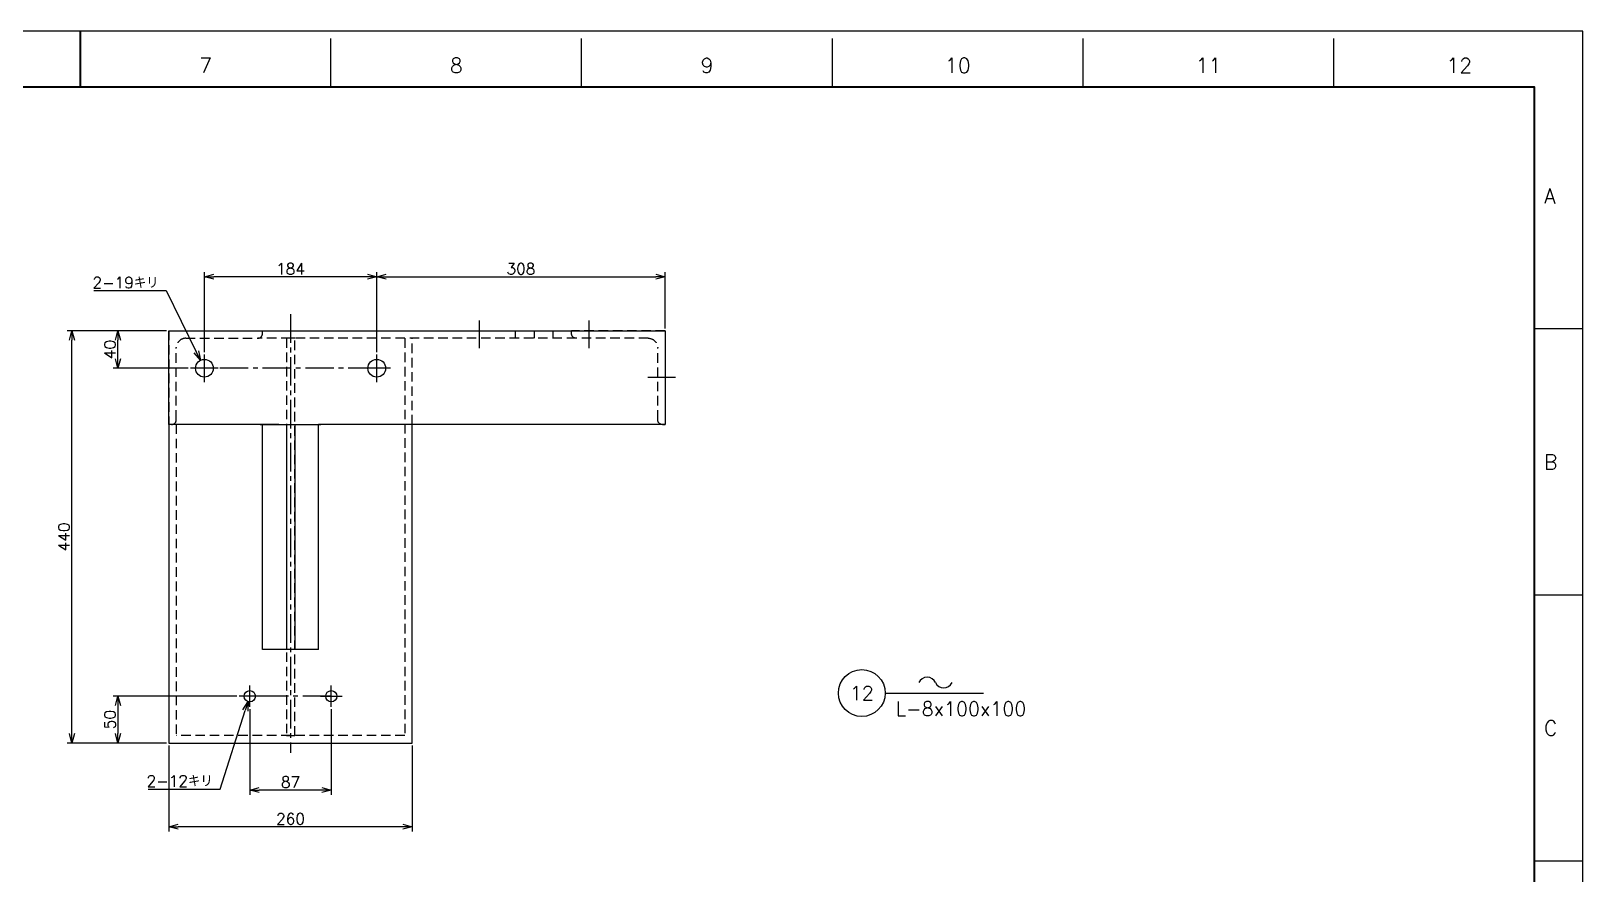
# Model space of a CAD drawing. Header units: millimetres. Extents: x 0 to 3313, y -19 to 2332.
# Drawn here: x 1656 to 3313, y 1432 to 2332 of the extents above; entities that cross this region are included whole.
import ezdxf
from ezdxf import colors
from ezdxf.entities.mleader import LeaderData, LeaderLine
from ezdxf.enums import TextEntityAlignment as Align
from ezdxf.math import Vec2, Vec3

# ---------------------------------------------------------------- set-up
doc = ezdxf.new("R2010")
doc.units = ezdxf.units.MM
doc.header["$LTSCALE"] = 1.6
doc.header["$PDMODE"] = 99
doc.header["$PDSIZE"] = 1
doc.linetypes.add('CENTER2', pattern=[28.575, 19.05, -3.175, 3.175, -3.175])
doc.linetypes.add('HIDDEN', pattern=[9.525, 6.35, -3.175])
for name, color, linetype, lineweight in [('04_HIDDEN', 2, 'HIDDEN', 13), ('05_CENTER', 4, 'CENTER2', 13), ('08_DIM', 3, 'Continuous', 13), ('90_FRAME', 5, 'Continuous', 35)]:
    doc.layers.add(name, color=color, linetype=linetype, lineweight=lineweight)
doc.layers.add('10_DRAFT', color=8, linetype='Continuous', lineweight=0, plot=False)
doc.layers.add('91_BLANK', color=5, linetype='Continuous', lineweight=0, plot=False)
doc.styles.add('KSS_TXT', font='txt.shx', dxfattribs={"bigfont": 'extfont2.shx'})
doc.styles.get("Standard").update_dxf_attribs({"font": 'txt.shx', "bigfont": 'extfont2.shx'})
doc.dimstyles.new('KSS_DIM', dxfattribs={"dimscale": 4, "dimtxt": 3, "dimasz": 2.5, "dimexe": 1.25, "dimexo": 0.625, "dimtad": 1, "dimdsep": 46, "dimtxsty": 'KSS_TXT', "dimblk": 'OPEN30', "dimcen": 0, "dimazin": 2, "dimtfac": 0.75, "dimtmove": 0, "dimatfit": 3, "dimldrblk": 'OPEN30', "dimfxl": 1.25, "dimtolj": 1, "dimarcsym": 0})
doc.dimstyles.new('KSS_DIM$3', dxfattribs={"dimscale": 4, "dimtxt": 3, "dimasz": 2.5, "dimexe": 1.25, "dimexo": 0.625, "dimtad": 1, "dimtih": 1, "dimtoh": 1, "dimdsep": 46, "dimtxsty": 'KSS_TXT', "dimblk": 'OPEN30', "dimcen": 0, "dimazin": 2, "dimtfac": 0.75, "dimtofl": 0, "dimtmove": 0, "dimatfit": 3, "dimldrblk": 'OPEN30', "dimfxl": 1.25, "dimtolj": 1, "dimarcsym": 0})

# ---------------------------------------------------------------- blocks, each defined once
blk = doc.blocks.new('A$C448B04A9_1_1')
at = {"color": 0}
for p, q in [((3, 100), (0, 100)), ((0, 0), (0, 100)), ((8, 18), (8, 95)), ((0, 0), (100, 0)), ((95, 8), (18, 8)), ((100, 3), (100, 0))]:
    blk.add_line(p, q, dxfattribs=at)
for centre, radius, start, end in [((3, 95), 5, 0, 90), ((18, 18), 10, 180, 270), ((95, 3), 5, 0, 90)]:
    blk.add_arc(centre, radius, start, end, dxfattribs=at)
blk = doc.blocks.new('AM_BALLOON1')
at = {"transparency": 16777216}
blk.add_circle((0, 0), 5, dxfattribs=at)
blk.add_attdef('B_NUMBER', text='', height=3, dxfattribs=at).set_placement((0, 0), align=Align.MIDDLE_CENTER)
blk = doc.blocks.new('_OPEN')
at = {"color": 0, "linetype": 'ByBlock'}
for p, q in [((-1, 0.17), (0, 0)), ((0, 0), (-1, -0.17)), ((0, 0), (-1, 0))]:
    blk.add_line(p, q, dxfattribs=at)
blk = doc.blocks.new('p1ba05')
for centre, start, end in [((-2.95, 0.29), 24.2276, 155.5758), ((0, 1.62), 204.2276, 335.5758)]:
    blk.add_arc(centre, 1.62, start, end)
blk = doc.blocks.new('_Open30')
at = {"color": 0, "linetype": 'ByBlock', "lineweight": -2}
for p, q in [((-1, 0.27), (0, 0)), ((0, 0), (-1, -0.27)), ((0, 0), (-1, 0))]:
    blk.add_line(p, q, dxfattribs=at)
blk = doc.blocks.new('*D167')
at = {"layer": '08_DIM', "color": 0, "lineweight": -2, "transparency": 16777216}
for p, q in [((1802.8, 1569.3), (1802.8, 1477.4)), ((2062.8, 1569.3), (2062.8, 1477.4)), ((2052.8, 1482.4), (1812.8, 1482.4))]:
    blk.add_line(p, q, dxfattribs=at)
at = {"layer": 'Defpoints', "color": 0, "transparency": 16777216}
for p in [(1802.8, 1571.8), (2062.8, 1571.8), (1802.8, 1482.4)]:
    blk.add_point(p, dxfattribs=at)
at = {"layer": '08_DIM', "color": 0, "lineweight": -2, "transparency": 16777216, "xscale": 10, "yscale": 10, "zscale": 10, "rotation": 180}
blk.add_blockref('_Open30', (1802.8, 1482.4), dxfattribs=at)
at = {"layer": '08_DIM', "color": 0, "lineweight": -2, "transparency": 16777216, "xscale": 10, "yscale": 10, "zscale": 10}
blk.add_blockref('_Open30', (2062.8, 1482.4), dxfattribs=at)
at = {"layer": '08_DIM', "color": 0, "transparency": 16777216, "insert": (1932.8, 1490.9), "char_height": 12, "attachment_point": 5, "style": 'KSS_TXT'}
blk.add_mtext('\\A1;260', dxfattribs=at)
blk = doc.blocks.new('*D168')
at = {"layer": '08_DIM', "color": 0, "lineweight": -2, "transparency": 16777216}
for p, q in [((1889.3, 1607.8), (1889.3, 1516.6)), ((1976.3, 1607.8), (1976.3, 1516.6)), ((1966.3, 1521.6), (1899.3, 1521.6))]:
    blk.add_line(p, q, dxfattribs=at)
at = {"layer": 'Defpoints', "color": 0, "transparency": 16777216}
for p in [(1889.3, 1610.3), (1976.3, 1610.3), (1889.3, 1521.6)]:
    blk.add_point(p, dxfattribs=at)
at = {"layer": '08_DIM', "color": 0, "lineweight": -2, "transparency": 16777216, "xscale": 10, "yscale": 10, "zscale": 10, "rotation": 180}
blk.add_blockref('_Open30', (1889.3, 1521.6), dxfattribs=at)
at = {"layer": '08_DIM', "color": 0, "lineweight": -2, "transparency": 16777216, "xscale": 10, "yscale": 10, "zscale": 10}
blk.add_blockref('_Open30', (1976.3, 1521.6), dxfattribs=at)
at = {"layer": '08_DIM', "color": 0, "transparency": 16777216, "insert": (1932.8, 1530.1), "char_height": 12, "attachment_point": 5, "style": 'KSS_TXT'}
blk.add_mtext('\\A1;87', dxfattribs=at)
blk = doc.blocks.new('*D169')
at = {"layer": '08_DIM', "color": 0, "lineweight": -2, "transparency": 16777216}
for p, q in [((1800.3, 2011.8), (1743.5, 2011.8)), ((1748.5, 1981.8), (1748.5, 2001.8)), ((1823.5, 1971.8), (1743.5, 1971.8))]:
    blk.add_line(p, q, dxfattribs=at)
at = {"layer": 'Defpoints', "color": 0, "transparency": 16777216}
for p in [(1748.5, 2011.8), (1802.8, 2011.8), (1826, 1971.8)]:
    blk.add_point(p, dxfattribs=at)
at = {"layer": '08_DIM', "color": 0, "lineweight": -2, "transparency": 16777216, "xscale": 10, "yscale": 10, "zscale": 10}
for p, rotation in [((1748.5, 2011.8), 90), ((1748.5, 1971.8), 270)]:
    blk.add_blockref('_Open30', p, dxfattribs=dict(at, rotation=rotation))
at = {"layer": '08_DIM', "color": 0, "transparency": 16777216, "insert": (1740, 1991.8), "char_height": 12, "attachment_point": 5, "rotation": 90, "style": 'KSS_TXT'}
blk.add_mtext('\\A1;40', dxfattribs=at)
blk = doc.blocks.new('*D170')
at = {"layer": '08_DIM', "color": 0, "lineweight": -2, "transparency": 16777216}
for p, q in [((1840.8, 1989.1), (1840.8, 2074.4)), ((2024.8, 1989.1), (2024.8, 2074.4)), ((2014.8, 2069.4), (1850.8, 2069.4))]:
    blk.add_line(p, q, dxfattribs=at)
at = {"layer": 'Defpoints', "color": 0, "transparency": 16777216}
for p in [(1840.8, 2069.4), (1840.8, 1986.6), (2024.8, 1986.6)]:
    blk.add_point(p, dxfattribs=at)
at = {"layer": '08_DIM', "color": 0, "lineweight": -2, "transparency": 16777216, "xscale": 10, "yscale": 10, "zscale": 10, "rotation": 180}
blk.add_blockref('_Open30', (1840.8, 2069.4), dxfattribs=at)
at = {"layer": '08_DIM', "color": 0, "lineweight": -2, "transparency": 16777216, "xscale": 10, "yscale": 10, "zscale": 10}
blk.add_blockref('_Open30', (2024.8, 2069.4), dxfattribs=at)
at = {"layer": '08_DIM', "color": 0, "transparency": 16777216, "insert": (1932.8, 2077.9), "char_height": 12, "attachment_point": 5, "style": 'KSS_TXT'}
blk.add_mtext('\\A1;184', dxfattribs=at)
blk = doc.blocks.new('*D171')
at = {"layer": '08_DIM', "color": 0, "lineweight": -2, "transparency": 16777216}
for p, q in [((2024.8, 1989.1), (2024.8, 2074.4)), ((2332.8, 2014.3), (2332.8, 2074.4)), ((2034.8, 2069.4), (2322.8, 2069.4))]:
    blk.add_line(p, q, dxfattribs=at)
at = {"layer": 'Defpoints', "color": 0, "transparency": 16777216}
for p in [(2332.8, 2069.4), (2332.8, 2011.8), (2024.8, 1986.6)]:
    blk.add_point(p, dxfattribs=at)
at = {"layer": '08_DIM', "color": 0, "lineweight": -2, "transparency": 16777216, "xscale": 10, "yscale": 10, "zscale": 10, "rotation": 180}
blk.add_blockref('_Open30', (2024.8, 2069.4), dxfattribs=at)
at = {"layer": '08_DIM', "color": 0, "lineweight": -2, "transparency": 16777216, "xscale": 10, "yscale": 10, "zscale": 10}
blk.add_blockref('_Open30', (2332.8, 2069.4), dxfattribs=at)
at = {"layer": '08_DIM', "color": 0, "transparency": 16777216, "insert": (2178.8, 2077.9), "char_height": 12, "attachment_point": 5, "style": 'KSS_TXT'}
blk.add_mtext('\\A1;308', dxfattribs=at)
blk = doc.blocks.new('*D172')
at = {"layer": '08_DIM', "color": 0, "lineweight": -2, "transparency": 16777216}
for p, q in [((1875.4, 1621.8), (1743.5, 1621.8)), ((1748.5, 1611.8), (1748.5, 1581.8)), ((1800.3, 1571.8), (1743.5, 1571.8))]:
    blk.add_line(p, q, dxfattribs=at)
at = {"layer": 'Defpoints', "color": 0, "transparency": 16777216}
for p in [(1877.9, 1621.8), (1748.5, 1571.8), (1802.8, 1571.8)]:
    blk.add_point(p, dxfattribs=at)
at = {"layer": '08_DIM', "color": 0, "lineweight": -2, "transparency": 16777216, "xscale": 10, "yscale": 10, "zscale": 10}
for p, rotation in [((1748.5, 1621.8), 90), ((1748.5, 1571.8), 270)]:
    blk.add_blockref('_Open30', p, dxfattribs=dict(at, rotation=rotation))
at = {"layer": '08_DIM', "color": 0, "transparency": 16777216, "insert": (1740, 1596.8), "char_height": 12, "attachment_point": 5, "rotation": 90, "style": 'KSS_TXT'}
blk.add_mtext('\\A1;50', dxfattribs=at)
blk = doc.blocks.new('*D173')
at = {"layer": '08_DIM', "color": 0, "lineweight": -2, "transparency": 16777216}
for p, q in [((1800.3, 2011.8), (1694.4, 2011.8)), ((1699.4, 1581.8), (1699.4, 2001.8)), ((1800.3, 1571.8), (1694.4, 1571.8))]:
    blk.add_line(p, q, dxfattribs=at)
at = {"layer": 'Defpoints', "color": 0, "transparency": 16777216}
for p in [(1699.4, 2011.8), (1802.8, 2011.8), (1802.8, 1571.8)]:
    blk.add_point(p, dxfattribs=at)
at = {"layer": '08_DIM', "color": 0, "lineweight": -2, "transparency": 16777216, "xscale": 10, "yscale": 10, "zscale": 10}
for p, rotation in [((1699.4, 2011.8), 90), ((1699.4, 1571.8), 270)]:
    blk.add_blockref('_Open30', p, dxfattribs=dict(at, rotation=rotation))
at = {"layer": '08_DIM', "color": 0, "transparency": 16777216, "insert": (1690.9, 1791.8), "char_height": 12, "attachment_point": 5, "rotation": 90, "style": 'KSS_TXT'}
blk.add_mtext('\\A1;440', dxfattribs=at)
blk = doc.blocks.new('*D185')
at = {"layer": '08_DIM', "color": 0, "lineweight": -2, "transparency": 16777216}
for p, q in [((1857.7, 1522.7), (1884.4, 1606.5)), ((1780.6, 1522.7), (1857.7, 1522.7))]:
    blk.add_line(p, q, dxfattribs=at)
at = {"layer": 'Defpoints', "color": 0, "transparency": 16777216}
for p in [(1891.1, 1627.5), (1887.5, 1616.1)]:
    blk.add_point(p, dxfattribs=at)
at = {"layer": '08_DIM', "color": 0, "lineweight": -2, "transparency": 16777216, "xscale": 10, "yscale": 10, "zscale": 10, "rotation": 72.29468732368451}
blk.add_blockref('_Open30', (1887.5, 1616.1), dxfattribs=at)
at = {"layer": '08_DIM', "color": 0, "transparency": 16777216, "insert": (1814.4, 1531.2), "char_height": 12, "attachment_point": 5, "style": 'KSS_TXT'}
blk.add_mtext('\\A1;2-12キリ', dxfattribs=at)
blk = doc.blocks.new('*D186')
at = {"layer": '08_DIM', "color": 0, "lineweight": -2, "transparency": 16777216}
for p, q in [((1722.8, 2054.7), (1799.9, 2054.7)), ((1799.9, 2054.7), (1832.2, 1989.3))]:
    blk.add_line(p, q, dxfattribs=at)
at = {"layer": 'Defpoints', "color": 0, "transparency": 16777216}
for p in [(1836.6, 1980.3), (1845, 1963.3)]:
    blk.add_point(p, dxfattribs=at)
at = {"layer": '08_DIM', "color": 0, "lineweight": -2, "transparency": 16777216, "xscale": 10, "yscale": 10, "zscale": 10, "rotation": 296.2441110201287}
blk.add_blockref('_Open30', (1836.6, 1980.3), dxfattribs=at)
at = {"layer": '08_DIM', "color": 0, "transparency": 16777216, "insert": (1756.6, 2063.2), "char_height": 12, "attachment_point": 5, "style": 'KSS_TXT'}
blk.add_mtext('\\A1;2-19キリ', dxfattribs=at)

msp = doc.modelspace()

# ---------------------------------------------------------------- linework, layer by layer
for p, q in [((1902.911, 2011.777), (1962.711, 2011.777)), ((1928.311, 1911.777), (1928.311, 1671.777)), ((1937.311, 1911.777), (1937.311, 1671.777))]:
    msp.add_line(p, q)
at = {"color": 0}
msp.add_line((1900.311, 1911.777), (1965.311, 1911.777), dxfattribs=at)
for points in [[(1920.311, 1911.777), (1802.811, 1911.777), (1802.811, 2011.777), (1902.811, 2011.777)], [(1962.711, 2011.777), (2332.811, 2011.777), (2332.811, 1911.777), (1985.311, 1911.777)], [(1902.811, 1671.777), (1902.811, 1911.777)], [(1962.811, 1671.777), (1962.811, 1911.777)], [(1962.811, 1671.777), (1902.811, 1671.777)]]:
    msp.add_lwpolyline(points, dxfattribs=at)
msp.add_lwpolyline([(1902.811, 1911.777), (1802.811, 1911.777), (1802.811, 1571.777), (2062.811, 1571.777), (2062.811, 1911.777), (1962.811, 1911.777)])
for centre, radius in [((1840.811, 1971.777), 9.5), ((2024.811, 1971.777), 9.5), ((1889.311, 1621.777), 6), ((1976.311, 1621.777), 6)]:
    msp.add_circle(centre, radius, dxfattribs=at)
at = {"layer": '04_HIDDEN'}
for p, q in [((2172.811, 2011.777), (2172.811, 2003.777)), ((2212.811, 2011.777), (2212.811, 2003.777)), ((2237.811, 2003.777), (1897.811, 2003.777)), ((2054.811, 2003.777), (2054.811, 1579.777)), ((2062.811, 1911.777), (2062.811, 2003.777)), ((1810.811, 1911.777), (1810.811, 1579.777)), ((2054.811, 1579.777), (1810.811, 1579.777))]:
    msp.add_line(p, q, dxfattribs=at)
msp.add_lwpolyline([(1937.311, 2003.777), (1928.311, 2003.777), (1928.311, 1579.777), (1937.311, 1579.777)], close=True, dxfattribs=at)
at = {"layer": '05_CENTER'}
for p, q in [((1932.811, 2029.406), (1932.811, 1561.248)), ((2134.311, 2022.673), (2134.311, 1993.047)), ((2251.311, 2022.673), (2251.311, 1993.047)), ((1840.811, 1956.964), (1840.811, 1986.59)), ((2024.811, 1956.964), (2024.811, 1986.59)), ((1855.624, 1971.777), (1825.998, 1971.777)), ((2024.811, 1971.777), (1840.811, 1971.777)), ((2039.624, 1971.777), (2009.998, 1971.777)), ((2343.773, 1961.777), (2314.158, 1961.777)), ((1889.311, 1610.343), (1889.311, 1633.21)), ((1976.311, 1610.343), (1976.311, 1633.21)), ((1900.745, 1621.777), (1877.878, 1621.777)), ((1976.311, 1621.777), (1889.311, 1621.777)), ((1964.878, 1621.777), (1987.745, 1621.777))]:
    msp.add_line(p, q, dxfattribs=at)
at = {"layer": '08_DIM'}
msp.add_line((2567.77, 1625.075), (2672.598, 1625.075), dxfattribs=at)
at = {"layer": '10_DRAFT'}
msp.add_line((2192.811, 2011.777), (2192.811, 2003.777), dxfattribs=at)
at = {"layer": '90_FRAME'}
msp.add_line((1708.17, 2331.679), (1708.17, 2271.831), dxfattribs=at)
at = {"layer": '90_FRAME', "color": 4, "lineweight": 13}
for p, q in [((1975.903, 2271.831), (1975.903, 2323.679)), ((2243.637, 2271.831), (2243.637, 2323.679)), ((2511.371, 2271.831), (2511.371, 2323.679)), ((2779.104, 2271.831), (2779.104, 2323.679)), ((3046.838, 2271.831), (3046.838, 2323.679)), ((3312.803, 2013.69), (3260.956, 2013.69)), ((3312.803, 1729.701), (3260.956, 1729.701)), ((3312.803, 1445.713), (3260.956, 1445.713))]:
    msp.add_line(p, q, dxfattribs=at)
at = {"layer": '90_FRAME'}
msp.add_lwpolyline([(155.384, 51.616), (3260.956, 51.616), (3260.956, 2271.831), (155.384, 2271.831)], close=True, dxfattribs=at)
at = {"layer": '91_BLANK'}
msp.add_lwpolyline([(0, 0), (3312.803, 0), (3312.803, 2331.679), (0, 2331.679)], close=True, dxfattribs=at)

# ---------------------------------------------------------------- block references
at = {"layer": '04_HIDDEN', "rotation": 270}
msp.add_blockref('A$C448B04A9_1_1', (1802.811, 2011.777), dxfattribs=at)
at = {"layer": '04_HIDDEN', "xscale": -1, "rotation": 90.00000000000001}
msp.add_blockref('A$C448B04A9_1_1', (2332.811, 2011.777), dxfattribs=at)
at = {"layer": '08_DIM', "xscale": 6, "yscale": 6, "zscale": 6}
msp.add_blockref('p1ba05', (2630.252, 1630.546), dxfattribs=at)

# ---------------------------------------------------------------- texts
at = {"layer": '08_DIM', "style": 'KSS_TXT'}
msp.add_text('L-8x100x100', height=15, dxfattribs=at).set_placement((2578.996, 1600.934))
at = {"layer": '90_FRAME', "color": 0, "lineweight": 13, "style": 'KSS_TXT'}
for s, p in [('7', (1842.036, 2282.158)), ('8', (2109.77, 2282.158)), ('9', (2377.504, 2282.158)), ('10', (2645.237, 2282.158)), ('11', (2912.971, 2282.158)), ('12', (3180.705, 2282.158))]:
    msp.add_text(s, height=16, dxfattribs=at).set_placement(p, align=Align.BOTTOM_CENTER)
for s, p in [('A', (3271.263, 2155.685)), ('B', (3271.263, 1871.696)), ('C', (3271.263, 1587.707))]:
    msp.add_text(s, height=16, dxfattribs=at).set_placement(p, align=Align.MIDDLE_LEFT)

# ---------------------------------------------------------------- dimensions: what is measured, and where the dimension line sits
at = {"layer": '08_DIM'}
for base, p1, p2, angle, picture, middle in [((1840.811, 2069.365), (2024.811, 1986.59), (1840.811, 1986.59), 180, '*D170', (1932.811, 2077.865)), ((2332.811, 2069.365), (2024.811, 1986.59), (2332.811, 2011.777), 180, '*D171', (2178.811, 2077.865)), ((1699.376, 2011.777), (1802.811, 1571.777), (1802.811, 2011.777), 90, '*D173', (1690.876, 1791.777)), ((1748.527, 2011.777), (1825.998, 1971.777), (1802.811, 2011.777), 90, '*D169', (1740.027, 1991.777)), ((1748.527, 1571.777), (1877.878, 1621.777), (1802.811, 1571.777), 90, '*D172', (1740.019, 1596.777)), ((1889.311, 1521.644), (1976.311, 1610.343), (1889.311, 1610.343), 180, '*D168', (1932.811, 1530.144)), ((1802.811, 1482.415), (2062.811, 1571.777), (1802.811, 1571.777), 180, '*D167', (1932.811, 1490.915))]:
    dim = msp.add_linear_dim(base=base, p1=p1, p2=p2, angle=angle, dimstyle='KSS_DIM', override={"dimarcsym": 1}, dxfattribs=at)
    dim.commit()
    dim.dimension.update_dxf_attribs({"geometry": picture, "text_midpoint": middle})
for p1, p2, picture, middle in [((1845.012, 1963.256), (1836.61, 1980.297), '*D186', (1756.616, 2054.727)), ((1891.136, 1627.492), (1887.487, 1616.061), '*D185', (1814.374, 1522.674))]:
    dim = msp.add_diameter_dim_2p(p1=p1, p2=p2, text='2-<>キリ', dimstyle='KSS_DIM$3', override={"dimpost": '<>', "dimtix": 1, "dimarcsym": 1}, dxfattribs=at)
    dim.commit()
    dim.dimension.update_dxf_attribs({"geometry": picture, "text_midpoint": middle, "dimtype": 163})

# ---------------------------------------------------------------- leaders
ml = msp.add_multileader_block('Standard', dxfattribs=at)
ml.set_content('AM_BALLOON1', color=256, scale=5)
ml.set_attribute('B_NUMBER', '12', width=0)
ml.set_leader_properties(color=256, linetype='ByLayer', lineweight=-1)
ml.set_arrow_properties(name='OPEN')
ml.build(insert=Vec2(0, 0))
ml.multileader.update_dxf_attribs({"leader_type": 0, "has_dogleg": 0, "text_right_attachment_type": 6, "dogleg_length": 0, "arrow_head_size": 10, "scale": 2.5, "block_connection_type": 1})
ctx = ml.context
ctx.base_point, ctx.scale, ctx.char_height, ctx.arrow_head_size, ctx.landing_gap_size, ctx.plane_origin = Vec3(2542.735, 1625.107), 2.5, 20, 10, 10, Vec3(2542.735, 1625.107)
ctx.right_attachment, ctx.attachment_type = 6, 1
notes = []
notes.append((ctx, [(0, (0, 0, 0), (0, 0), (1, 0), 1, [])]))
ctx.block.insert = Vec3(2542.735, 1625.107)
for ctx, leaders in notes:
    for number, flags, end, landing, length, lines in leaders:
        leader = LeaderData()
        leader.index, (leader.has_last_leader_line, leader.has_dogleg_vector, leader.attachment_direction) = number, flags
        leader.last_leader_point, leader.dogleg_vector, leader.dogleg_length = Vec3(end), Vec3(landing), length
        for number, points, colour, breaks in lines:
            line = LeaderLine()
            line.index, line.vertices, line.color, line.breaks = number, Vec3.list(points), colors.encode_raw_color(colour), breaks
            leader.lines.append(line)
        ctx.leaders.append(leader)

doc.saveas('drawing.dxf')
